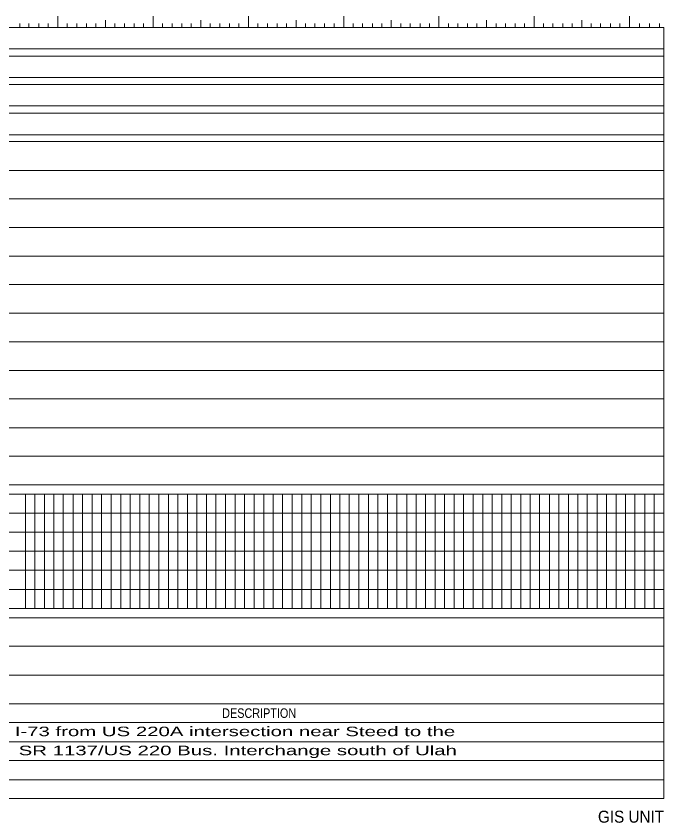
# Model space of a CAD drawing. Extents: x 278647.8 to 278669.3, y 171130.4 to 171147.1.
# Drawn here: x 278662.5 to 278669.3, y 171130.45 to 171138.92 of the extents above; entities that cross this region are included whole.
import ezdxf
from ezdxf.enums import TextEntityAlignment as Align

# ---------------------------------------------------------------- set-up
doc = ezdxf.new("R2010")
doc.units = 0
doc.header["$LTSCALE"] = 0.032
doc.layers.add('1', color=7, linetype='Continuous', lineweight=35)
doc.layers.add('2', color=7, linetype='Continuous', lineweight=13)

msp = doc.modelspace()

# ---------------------------------------------------------------- linework, layer by layer
at = {"layer": '2'}
for p, q in [((278662.936, 171138.921), (278662.936, 171138.8)), ((278663.936, 171138.921), (278663.936, 171138.8)), ((278664.936, 171138.921), (278664.936, 171138.8)), ((278665.937, 171138.921), (278665.937, 171138.8)), ((278666.937, 171138.921), (278666.937, 171138.8)), ((278667.939, 171138.921), (278667.939, 171138.8)), ((278668.94, 171138.921), (278668.94, 171138.8)), ((278662.534, 171138.844), (278662.534, 171138.8)), ((278662.632, 171138.844), (278662.632, 171138.8)), ((278662.736, 171138.844), (278662.736, 171138.8)), ((278662.834, 171138.844), (278662.834, 171138.8)), ((278663.034, 171138.844), (278663.034, 171138.8)), ((278663.136, 171138.844), (278663.136, 171138.8)), ((278663.236, 171138.844), (278663.236, 171138.8)), ((278663.334, 171138.844), (278663.334, 171138.8)), ((278663.436, 171138.88), (278663.436, 171138.8)), ((278663.534, 171138.844), (278663.534, 171138.8)), ((278663.636, 171138.844), (278663.636, 171138.8)), ((278663.736, 171138.844), (278663.736, 171138.8)), ((278663.836, 171138.844), (278663.836, 171138.8)), ((278664.034, 171138.844), (278664.034, 171138.8)), ((278664.136, 171138.844), (278664.136, 171138.8)), ((278664.236, 171138.844), (278664.236, 171138.8)), ((278664.336, 171138.844), (278664.336, 171138.8)), ((278664.437, 171138.88), (278664.437, 171138.8)), ((278664.534, 171138.844), (278664.534, 171138.8)), ((278664.636, 171138.844), (278664.636, 171138.8)), ((278664.737, 171138.844), (278664.737, 171138.8)), ((278664.836, 171138.844), (278664.836, 171138.8)), ((278665.035, 171138.844), (278665.035, 171138.8)), ((278665.137, 171138.844), (278665.137, 171138.8)), ((278665.237, 171138.844), (278665.237, 171138.8)), ((278665.337, 171138.844), (278665.337, 171138.8)), ((278665.437, 171138.88), (278665.437, 171138.8)), ((278665.537, 171138.844), (278665.537, 171138.8)), ((278665.635, 171138.844), (278665.635, 171138.8)), ((278665.737, 171138.844), (278665.737, 171138.8)), ((278665.837, 171138.844), (278665.837, 171138.8)), ((278666.037, 171138.844), (278666.037, 171138.8)), ((278666.135, 171138.844), (278666.135, 171138.8)), ((278666.239, 171138.844), (278666.239, 171138.8)), ((278666.337, 171138.844), (278666.337, 171138.8)), ((278666.437, 171138.88), (278666.437, 171138.8)), ((278666.537, 171138.844), (278666.537, 171138.8)), ((278666.635, 171138.844), (278666.635, 171138.8)), ((278666.739, 171138.844), (278666.739, 171138.8)), ((278666.837, 171138.844), (278666.837, 171138.8)), ((278667.037, 171138.844), (278667.037, 171138.8)), ((278667.135, 171138.844), (278667.135, 171138.8)), ((278667.239, 171138.844), (278667.239, 171138.8)), ((278667.337, 171138.844), (278667.337, 171138.8)), ((278667.437, 171138.88), (278667.437, 171138.8)), ((278667.537, 171138.844), (278667.537, 171138.8)), ((278667.635, 171138.844), (278667.635, 171138.8)), ((278667.739, 171138.844), (278667.739, 171138.8)), ((278667.837, 171138.844), (278667.837, 171138.8)), ((278668.037, 171138.844), (278668.037, 171138.8)), ((278668.135, 171138.844), (278668.135, 171138.8)), ((278668.239, 171138.844), (278668.239, 171138.8)), ((278668.337, 171138.844), (278668.337, 171138.8)), ((278668.44, 171138.88), (278668.44, 171138.8)), ((278668.537, 171138.844), (278668.537, 171138.8)), ((278668.635, 171138.844), (278668.635, 171138.8)), ((278668.74, 171138.844), (278668.74, 171138.8)), ((278668.837, 171138.844), (278668.837, 171138.8)), ((278669.045, 171138.844), (278669.045, 171138.8)), ((278669.149, 171138.844), (278669.149, 171138.8)), ((278669.253, 171138.844), (278669.253, 171138.8)), ((278669.3, 171130.701), (278669.3, 171138.8)), ((278649.287, 171138.577), (278669.3, 171138.577)), ((278647.766, 171138.5), (278669.3, 171138.5)), ((278649.287, 171138.276), (278669.3, 171138.276)), ((278647.766, 171138.202), (278669.3, 171138.202)), ((278653.673, 171137.978), (278669.3, 171137.978)), ((278648.745, 171137.901), (278669.3, 171137.901)), ((278653.687, 171137.675), (278669.3, 171137.675)), ((278647.766, 171137.603), (278669.3, 171137.603)), ((278648.745, 171137.3), (278669.3, 171137.3)), ((278648.745, 171137), (278669.3, 171137)), ((278648.745, 171136.401), (278669.3, 171136.401)), ((278648.745, 171136.101), (278669.3, 171136.101)), ((278647.766, 171135.8), (278669.3, 171135.8)), ((278647.766, 171135.5), (278669.3, 171135.5)), ((278647.766, 171135.199), (278669.3, 171135.199)), ((278648.745, 171134.899), (278669.3, 171134.899)), ((278647.766, 171134.597), (278669.3, 171134.597)), ((278647.766, 171134.299), (278669.3, 171134.299)), ((278647.766, 171133.999), (278669.3, 171133.999)), ((278649.287, 171133.898), (278669.3, 171133.898)), ((278662.596, 171133.898), (278662.596, 171132.698)), ((278662.694, 171133.898), (278662.694, 171132.698)), ((278662.796, 171133.898), (278662.796, 171132.698)), ((278662.894, 171133.898), (278662.894, 171132.698)), ((278662.992, 171133.898), (278662.992, 171132.698)), ((278663.096, 171133.898), (278663.096, 171132.698)), ((278663.194, 171133.898), (278663.194, 171132.698)), ((278663.296, 171133.898), (278663.296, 171132.698)), ((278663.394, 171133.898), (278663.394, 171132.698)), ((278663.496, 171133.898), (278663.496, 171132.698)), ((278663.596, 171133.898), (278663.596, 171132.698)), ((278663.694, 171133.898), (278663.694, 171132.698)), ((278663.796, 171133.898), (278663.796, 171132.698)), ((278663.894, 171133.898), (278663.894, 171132.698)), ((278663.996, 171133.898), (278663.996, 171132.698)), ((278664.096, 171133.898), (278664.096, 171132.698)), ((278664.196, 171133.898), (278664.196, 171132.698)), ((278664.296, 171133.898), (278664.296, 171132.698)), ((278664.394, 171133.898), (278664.394, 171132.698)), ((278664.496, 171133.898), (278664.496, 171132.698)), ((278664.596, 171133.898), (278664.596, 171132.698)), ((278664.696, 171133.898), (278664.696, 171132.698)), ((278664.797, 171133.898), (278664.797, 171132.698)), ((278664.894, 171133.898), (278664.894, 171132.698)), ((278664.996, 171133.898), (278664.996, 171132.698)), ((278665.097, 171133.898), (278665.097, 171132.698)), ((278665.196, 171133.898), (278665.196, 171132.698)), ((278665.296, 171133.898), (278665.296, 171132.698)), ((278665.395, 171133.898), (278665.395, 171132.698)), ((278665.497, 171133.898), (278665.497, 171132.698)), ((278665.597, 171133.898), (278665.597, 171132.698)), ((278665.697, 171133.898), (278665.697, 171132.698)), ((278665.797, 171133.898), (278665.797, 171132.698)), ((278665.897, 171133.898), (278665.897, 171132.698)), ((278665.995, 171133.898), (278665.995, 171132.698)), ((278666.097, 171133.898), (278666.097, 171132.698)), ((278666.197, 171133.898), (278666.197, 171132.698)), ((278666.297, 171133.898), (278666.297, 171132.698)), ((278666.397, 171133.898), (278666.397, 171132.698)), ((278666.495, 171133.898), (278666.495, 171132.698)), ((278666.599, 171133.898), (278666.599, 171132.698)), ((278666.697, 171133.898), (278666.697, 171132.698)), ((278666.797, 171133.898), (278666.797, 171132.698)), ((278666.897, 171133.898), (278666.897, 171132.698)), ((278666.995, 171133.898), (278666.995, 171132.698)), ((278667.099, 171133.898), (278667.099, 171132.698)), ((278667.197, 171133.898), (278667.197, 171132.698)), ((278667.297, 171133.898), (278667.297, 171132.698)), ((278667.397, 171133.898), (278667.397, 171132.698)), ((278667.495, 171133.898), (278667.495, 171132.698)), ((278667.599, 171133.898), (278667.599, 171132.698)), ((278667.697, 171133.898), (278667.697, 171132.698)), ((278667.797, 171133.898), (278667.797, 171132.698)), ((278667.897, 171133.898), (278667.897, 171132.698)), ((278667.995, 171133.898), (278667.995, 171132.698)), ((278668.099, 171133.898), (278668.099, 171132.698)), ((278668.197, 171133.898), (278668.197, 171132.698)), ((278668.299, 171133.898), (278668.299, 171132.698)), ((278668.397, 171133.898), (278668.397, 171132.698)), ((278668.495, 171133.898), (278668.495, 171132.698)), ((278668.599, 171133.898), (278668.599, 171132.698)), ((278668.697, 171133.898), (278668.697, 171132.698)), ((278668.8, 171133.898), (278668.8, 171132.698)), ((278668.897, 171133.898), (278668.897, 171132.698)), ((278668.995, 171133.898), (278668.995, 171132.698)), ((278669.1, 171133.898), (278669.1, 171132.698)), ((278669.197, 171133.898), (278669.197, 171132.698)), ((278649.287, 171133.698), (278669.3, 171133.698)), ((278649.287, 171133.499), (278669.3, 171133.499)), ((278649.287, 171133.299), (278669.3, 171133.299)), ((278649.287, 171133.1), (278669.3, 171133.1)), ((278649.287, 171132.898), (278669.3, 171132.898)), ((278649.287, 171132.698), (278669.3, 171132.698)), ((278649.287, 171132.302), (278669.3, 171132.302)), ((278649.287, 171131.999), (278669.3, 171131.999)), ((278647.766, 171131.698), (278669.3, 171131.698)), ((278657.491, 171131.499), (278669.3, 171131.499)), ((278657.491, 171131.299), (278669.3, 171131.299)), ((278657.491, 171131.1), (278669.3, 171131.1)), ((278660.802, 171130.9), (278669.3, 171130.9)), ((278647.766, 171130.701), (278669.3, 171130.701))]:
    msp.add_line(p, q, dxfattribs=at)
for points in [[(278653.928, 171138.921), (278653.928, 171138.844), (278653.928, 171138.8), (278669.3, 171138.8)], [(278647.766, 171136.702), (278648.745, 171136.702), (278669.3, 171136.702)], [(278647.766, 171132.6), (278651.449, 171132.6), (278669.3, 171132.6)]]:
    msp.add_lwpolyline(points, dxfattribs=at)

# ---------------------------------------------------------------- texts
at = {"layer": '1', "width": 1.6}
for s, p in [('I-73 from US 220A intersection near Steed to the ', (278664.825, 171131.357)), ('SR 1137/US 220 Bus. Interchange south of Ulah', (278664.825, 171131.157))]:
    msp.add_text(s, height=0.1, dxfattribs=at).set_placement(p, align=Align.CENTER)
at = {"layer": '2', "width": 0.85}
msp.add_text('DESCRIPTION', height=0.1, dxfattribs=at).set_placement((278665.0495, 171131.549), align=Align.CENTER)
at = {"layer": '2', "width": 0.95}
msp.add_text('GIS UNIT', height=0.1261, dxfattribs=at).set_placement((278669.302, 171130.448), align=Align.RIGHT)

doc.saveas('drawing.dxf')
